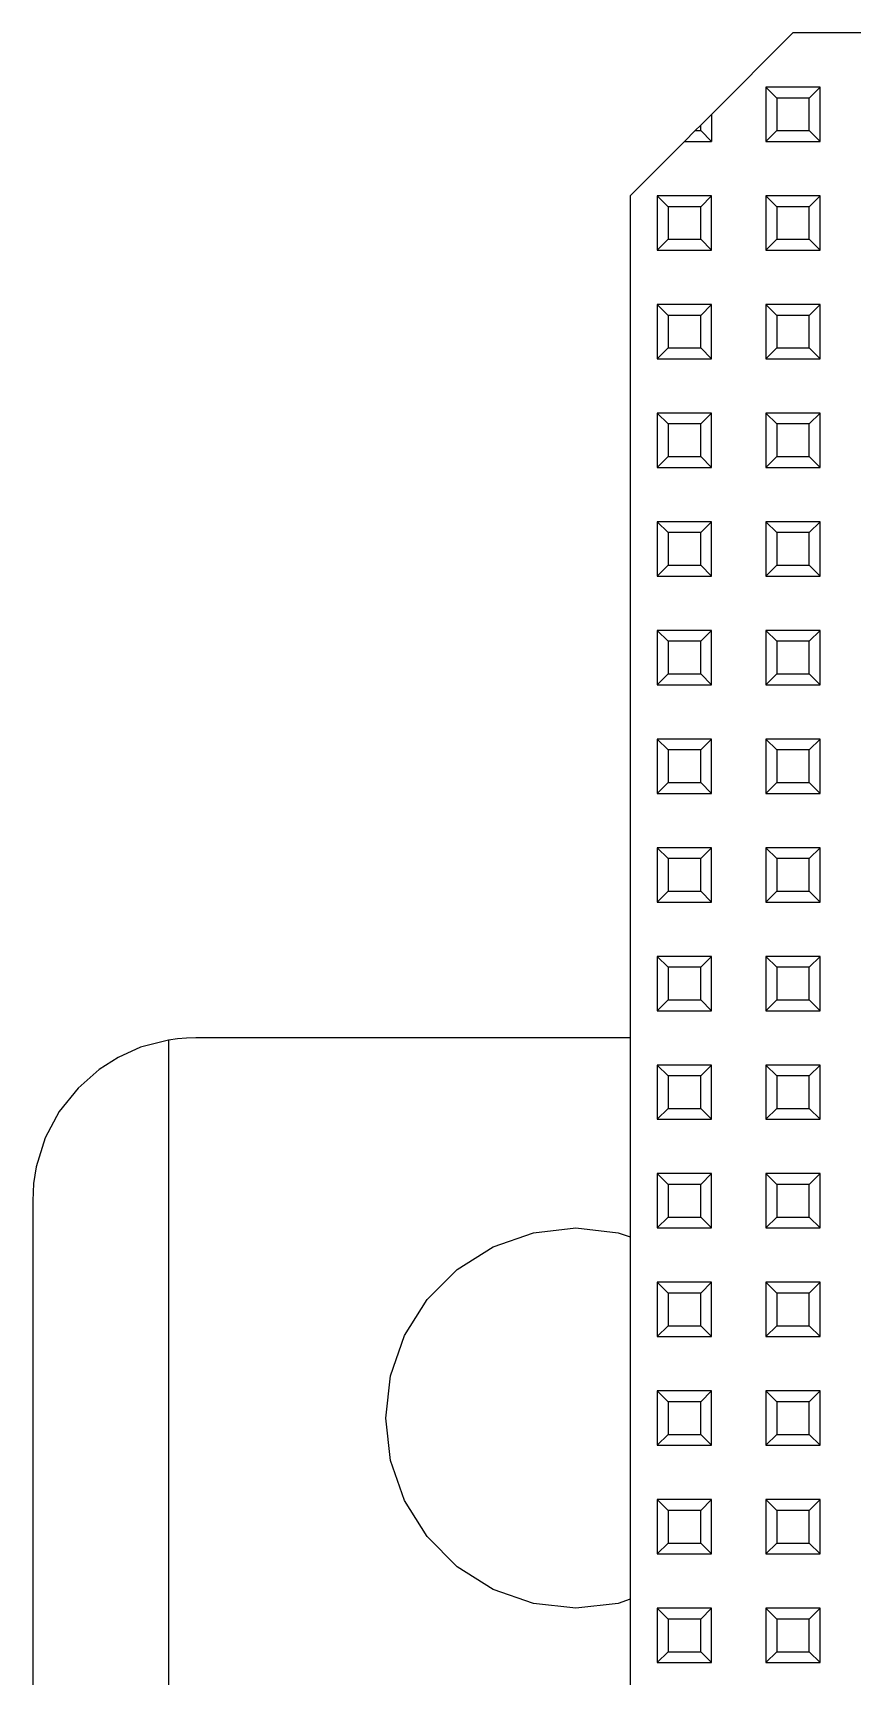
# Model space of a CAD drawing. Header units: millimetres. Extents: x 0 to 156, y 0 to 155.
# Drawn here: x 4 to 19.09, y 124.75 to 155 of the extents above; entities that cross this region are included whole.
import ezdxf

# ---------------------------------------------------------------- set-up
doc = ezdxf.new("R2010")
doc.units = ezdxf.units.MM

# ---------------------------------------------------------------- blocks, each defined once
blk = doc.blocks.new('CHINT_70dbcf6fe7c4519691b3c42ff544d895_FACE_0')
at = {"color": 7, "linetype": 'CONTINUOUS', "true_color": 0x40d9ff}
for p, q in [((17.7, 153.8), (17.5, 154)), ((17.5, 154), (17.5, 153)), ((18.5, 154), (17.5, 154)), ((18.3, 153.8), (18.5, 154)), ((18.5, 153), (18.5, 154)), ((17.7, 153.8), (17.7, 153.2)), ((18.3, 153.8), (17.7, 153.8)), ((18.3, 153.2), (18.3, 153.8)), ((16.3, 153.3), (16.2, 153.2)), ((16.2, 153.2), (16.3, 153.2)), ((16.3, 153.2), (16.3, 153.3)), ((16.3, 153.2), (16.5, 153)), ((17.7, 153.2), (17.5, 153)), ((17.7, 153.2), (18.3, 153.2)), ((18.3, 153.2), (18.5, 153)), ((17.5, 153), (18.5, 153)), ((15.7, 151.8), (15.5, 152)), ((15.5, 152), (15.5, 151)), ((16.5, 152), (15.5, 152)), ((16.3, 151.8), (16.5, 152)), ((16.5, 151), (16.5, 152)), ((17.7, 151.8), (17.5, 152)), ((17.5, 152), (17.5, 151)), ((18.5, 152), (17.5, 152)), ((18.3, 151.8), (18.5, 152)), ((18.5, 151), (18.5, 152)), ((15.7, 151.8), (15.7, 151.2)), ((16.3, 151.8), (15.7, 151.8)), ((16.3, 151.2), (16.3, 151.8)), ((17.7, 151.8), (17.7, 151.2)), ((18.3, 151.8), (17.7, 151.8)), ((18.3, 151.2), (18.3, 151.8)), ((15.7, 151.2), (15.5, 151)), ((15.5, 151), (16.5, 151)), ((15.7, 151.2), (16.3, 151.2)), ((16.3, 151.2), (16.5, 151)), ((17.7, 151.2), (17.5, 151)), ((17.5, 151), (18.5, 151)), ((17.7, 151.2), (18.3, 151.2)), ((18.3, 151.2), (18.5, 151)), ((15.7, 149.8), (15.5, 150)), ((15.5, 150), (15.5, 149)), ((16.5, 150), (15.5, 150)), ((15.7, 149.8), (15.7, 149.2)), ((16.3, 149.8), (15.7, 149.8)), ((16.3, 149.8), (16.5, 150)), ((16.3, 149.2), (16.3, 149.8)), ((16.5, 149), (16.5, 150)), ((17.7, 149.8), (17.5, 150)), ((17.5, 150), (17.5, 149)), ((18.5, 150), (17.5, 150)), ((17.7, 149.8), (17.7, 149.2)), ((18.3, 149.8), (17.7, 149.8)), ((18.3, 149.8), (18.5, 150)), ((18.3, 149.2), (18.3, 149.8)), ((18.5, 149), (18.5, 150)), ((15.7, 149.2), (15.5, 149)), ((15.7, 149.2), (16.3, 149.2)), ((16.3, 149.2), (16.5, 149)), ((17.7, 149.2), (17.5, 149)), ((17.7, 149.2), (18.3, 149.2)), ((18.3, 149.2), (18.5, 149)), ((15.5, 149), (16.5, 149)), ((17.5, 149), (18.5, 149)), ((15.7, 147.8), (15.5, 148)), ((15.5, 148), (15.5, 147)), ((16.5, 148), (15.5, 148)), ((16.3, 147.8), (16.5, 148)), ((16.5, 147), (16.5, 148)), ((17.7, 147.8), (17.5, 148)), ((17.5, 148), (17.5, 147)), ((18.5, 148), (17.5, 148)), ((18.3, 147.8), (18.5, 148)), ((18.5, 147), (18.5, 148)), ((15.7, 147.8), (15.7, 147.2)), ((16.3, 147.8), (15.7, 147.8)), ((16.3, 147.2), (16.3, 147.8)), ((17.7, 147.8), (17.7, 147.2)), ((18.3, 147.8), (17.7, 147.8)), ((18.3, 147.2), (18.3, 147.8)), ((15.7, 147.2), (15.5, 147)), ((15.7, 147.2), (16.3, 147.2)), ((16.3, 147.2), (16.5, 147)), ((17.7, 147.2), (17.5, 147)), ((17.7, 147.2), (18.3, 147.2)), ((18.3, 147.2), (18.5, 147)), ((15.5, 147), (16.5, 147)), ((17.5, 147), (18.5, 147)), ((15.7, 145.8), (15.5, 146)), ((15.5, 146), (15.5, 145)), ((16.5, 146), (15.5, 146)), ((16.3, 145.8), (16.5, 146)), ((16.5, 145), (16.5, 146)), ((17.7, 145.8), (17.5, 146)), ((17.5, 146), (17.5, 145)), ((18.5, 146), (17.5, 146)), ((18.3, 145.8), (18.5, 146)), ((18.5, 145), (18.5, 146)), ((15.7, 145.8), (15.7, 145.2)), ((16.3, 145.8), (15.7, 145.8)), ((16.3, 145.2), (16.3, 145.8)), ((17.7, 145.8), (17.7, 145.2)), ((18.3, 145.8), (17.7, 145.8)), ((18.3, 145.2), (18.3, 145.8)), ((15.7, 145.2), (15.5, 145)), ((15.7, 145.2), (16.3, 145.2)), ((16.3, 145.2), (16.5, 145)), ((17.7, 145.2), (17.5, 145)), ((17.7, 145.2), (18.3, 145.2)), ((18.3, 145.2), (18.5, 145)), ((15.5, 145), (16.5, 145)), ((17.5, 145), (18.5, 145)), ((15.7, 143.8), (15.5, 144)), ((15.5, 144), (15.5, 143)), ((16.5, 144), (15.5, 144)), ((16.3, 143.8), (16.5, 144)), ((16.5, 143), (16.5, 144)), ((17.7, 143.8), (17.5, 144)), ((17.5, 144), (17.5, 143)), ((18.5, 144), (17.5, 144)), ((18.3, 143.8), (18.5, 144)), ((18.5, 143), (18.5, 144)), ((15.7, 143.8), (15.7, 143.2)), ((16.3, 143.8), (15.7, 143.8)), ((16.3, 143.2), (16.3, 143.8)), ((17.7, 143.8), (17.7, 143.2)), ((18.3, 143.8), (17.7, 143.8)), ((18.3, 143.2), (18.3, 143.8)), ((15.7, 143.2), (15.5, 143)), ((15.7, 143.2), (16.3, 143.2)), ((16.3, 143.2), (16.5, 143)), ((17.7, 143.2), (17.5, 143)), ((17.7, 143.2), (18.3, 143.2)), ((18.3, 143.2), (18.5, 143)), ((15.5, 143), (16.5, 143)), ((17.5, 143), (18.5, 143)), ((15.7, 141.8), (15.5, 142)), ((15.5, 142), (15.5, 141)), ((16.5, 142), (15.5, 142)), ((16.3, 141.8), (16.5, 142)), ((16.5, 141), (16.5, 142)), ((17.7, 141.8), (17.5, 142)), ((17.5, 142), (17.5, 141)), ((18.5, 142), (17.5, 142)), ((18.3, 141.8), (18.5, 142)), ((18.5, 141), (18.5, 142)), ((15.7, 141.8), (15.7, 141.2)), ((16.3, 141.8), (15.7, 141.8)), ((16.3, 141.2), (16.3, 141.8)), ((17.7, 141.8), (17.7, 141.2)), ((18.3, 141.8), (17.7, 141.8)), ((18.3, 141.2), (18.3, 141.8)), ((15.7, 141.2), (15.5, 141)), ((15.5, 141), (16.5, 141)), ((15.7, 141.2), (16.3, 141.2)), ((16.3, 141.2), (16.5, 141)), ((17.7, 141.2), (17.5, 141)), ((17.5, 141), (18.5, 141)), ((17.7, 141.2), (18.3, 141.2)), ((18.3, 141.2), (18.5, 141)), ((15.7, 139.8), (15.5, 140)), ((15.5, 140), (15.5, 139)), ((16.5, 140), (15.5, 140)), ((15.7, 139.8), (15.7, 139.2)), ((16.3, 139.8), (15.7, 139.8)), ((16.3, 139.8), (16.5, 140)), ((16.3, 139.2), (16.3, 139.8)), ((16.5, 139), (16.5, 140)), ((17.7, 139.8), (17.5, 140)), ((17.5, 140), (17.5, 139)), ((18.5, 140), (17.5, 140)), ((17.7, 139.8), (17.7, 139.2)), ((18.3, 139.8), (17.7, 139.8)), ((18.3, 139.8), (18.5, 140)), ((18.3, 139.2), (18.3, 139.8)), ((18.5, 139), (18.5, 140)), ((15.7, 139.2), (15.5, 139)), ((15.7, 139.2), (16.3, 139.2)), ((16.3, 139.2), (16.5, 139)), ((17.7, 139.2), (17.5, 139)), ((17.7, 139.2), (18.3, 139.2)), ((18.3, 139.2), (18.5, 139)), ((15.5, 139), (16.5, 139)), ((17.5, 139), (18.5, 139)), ((15.7, 137.8), (15.5, 138)), ((15.5, 138), (15.5, 137)), ((16.5, 138), (15.5, 138)), ((16.3, 137.8), (16.5, 138)), ((16.5, 137), (16.5, 138)), ((17.7, 137.8), (17.5, 138)), ((17.5, 138), (17.5, 137)), ((18.5, 138), (17.5, 138)), ((18.3, 137.8), (18.5, 138)), ((18.5, 137), (18.5, 138)), ((15.7, 137.8), (15.7, 137.2)), ((16.3, 137.8), (15.7, 137.8)), ((16.3, 137.2), (16.3, 137.8)), ((17.7, 137.8), (17.7, 137.2)), ((18.3, 137.8), (17.7, 137.8)), ((18.3, 137.2), (18.3, 137.8)), ((15.7, 137.2), (15.5, 137)), ((15.7, 137.2), (16.3, 137.2)), ((16.3, 137.2), (16.5, 137)), ((17.7, 137.2), (17.5, 137)), ((17.7, 137.2), (18.3, 137.2)), ((18.3, 137.2), (18.5, 137)), ((15.5, 137), (16.5, 137)), ((17.5, 137), (18.5, 137)), ((6.5, 136.458), (6.5, 120.5)), ((15.7, 135.8), (15.5, 136)), ((15.5, 136), (15.5, 135)), ((16.5, 136), (15.5, 136)), ((16.3, 135.8), (16.5, 136)), ((16.5, 135), (16.5, 136)), ((17.7, 135.8), (17.5, 136)), ((17.5, 136), (17.5, 135)), ((18.5, 136), (17.5, 136)), ((18.3, 135.8), (18.5, 136)), ((18.5, 135), (18.5, 136)), ((15.7, 135.8), (15.7, 135.2)), ((16.3, 135.8), (15.7, 135.8)), ((16.3, 135.2), (16.3, 135.8)), ((17.7, 135.8), (17.7, 135.2)), ((18.3, 135.8), (17.7, 135.8)), ((18.3, 135.2), (18.3, 135.8)), ((15.7, 135.2), (15.5, 135)), ((15.5, 135), (16.5, 135)), ((15.7, 135.2), (16.3, 135.2)), ((16.3, 135.2), (16.5, 135)), ((17.7, 135.2), (17.5, 135)), ((17.5, 135), (18.5, 135)), ((17.7, 135.2), (18.3, 135.2)), ((18.3, 135.2), (18.5, 135)), ((15.7, 133.8), (15.5, 134)), ((15.5, 134), (15.5, 133)), ((16.5, 134), (15.5, 134)), ((15.7, 133.8), (15.7, 133.2)), ((16.3, 133.8), (15.7, 133.8)), ((16.3, 133.8), (16.5, 134)), ((16.3, 133.2), (16.3, 133.8)), ((16.5, 133), (16.5, 134)), ((17.7, 133.8), (17.5, 134)), ((17.5, 134), (17.5, 133)), ((18.5, 134), (17.5, 134)), ((17.7, 133.8), (17.7, 133.2)), ((18.3, 133.8), (17.7, 133.8)), ((18.3, 133.8), (18.5, 134)), ((18.3, 133.2), (18.3, 133.8)), ((18.5, 133), (18.5, 134)), ((15.7, 133.2), (15.5, 133)), ((15.7, 133.2), (16.3, 133.2)), ((16.3, 133.2), (16.5, 133)), ((17.7, 133.2), (17.5, 133)), ((17.7, 133.2), (18.3, 133.2)), ((18.3, 133.2), (18.5, 133)), ((15.5, 133), (16.5, 133)), ((17.5, 133), (18.5, 133)), ((15.7, 131.8), (15.5, 132)), ((15.5, 132), (15.5, 131)), ((16.5, 132), (15.5, 132)), ((16.3, 131.8), (16.5, 132)), ((16.5, 131), (16.5, 132)), ((17.7, 131.8), (17.5, 132)), ((17.5, 132), (17.5, 131)), ((18.5, 132), (17.5, 132)), ((18.3, 131.8), (18.5, 132)), ((18.5, 131), (18.5, 132)), ((15.7, 131.8), (15.7, 131.2)), ((16.3, 131.8), (15.7, 131.8)), ((16.3, 131.2), (16.3, 131.8)), ((17.7, 131.8), (17.7, 131.2)), ((18.3, 131.8), (17.7, 131.8)), ((18.3, 131.2), (18.3, 131.8)), ((15.7, 131.2), (15.5, 131)), ((15.5, 131), (16.5, 131)), ((15.7, 131.2), (16.3, 131.2)), ((16.3, 131.2), (16.5, 131)), ((17.7, 131.2), (17.5, 131)), ((17.5, 131), (18.5, 131)), ((17.7, 131.2), (18.3, 131.2)), ((18.3, 131.2), (18.5, 131)), ((15.7, 129.8), (15.5, 130)), ((15.5, 130), (15.5, 129)), ((16.5, 130), (15.5, 130)), ((15.7, 129.8), (15.7, 129.2)), ((16.3, 129.8), (15.7, 129.8)), ((16.3, 129.8), (16.5, 130)), ((16.3, 129.2), (16.3, 129.8)), ((16.5, 129), (16.5, 130)), ((17.7, 129.8), (17.5, 130)), ((17.5, 130), (17.5, 129)), ((18.5, 130), (17.5, 130)), ((17.7, 129.8), (17.7, 129.2)), ((18.3, 129.8), (17.7, 129.8)), ((18.3, 129.8), (18.5, 130)), ((18.3, 129.2), (18.3, 129.8)), ((18.5, 129), (18.5, 130)), ((15.7, 129.2), (15.5, 129)), ((15.7, 129.2), (16.3, 129.2)), ((16.3, 129.2), (16.5, 129)), ((17.7, 129.2), (17.5, 129)), ((17.7, 129.2), (18.3, 129.2)), ((18.3, 129.2), (18.5, 129)), ((15.5, 129), (16.5, 129)), ((17.5, 129), (18.5, 129)), ((15.7, 127.8), (15.5, 128)), ((15.5, 128), (15.5, 127)), ((16.5, 128), (15.5, 128)), ((16.3, 127.8), (16.5, 128)), ((16.5, 127), (16.5, 128)), ((17.7, 127.8), (17.5, 128)), ((17.5, 128), (17.5, 127)), ((18.5, 128), (17.5, 128)), ((18.3, 127.8), (18.5, 128)), ((18.5, 127), (18.5, 128)), ((15.7, 127.8), (15.7, 127.2)), ((16.3, 127.8), (15.7, 127.8)), ((16.3, 127.2), (16.3, 127.8)), ((17.7, 127.8), (17.7, 127.2)), ((18.3, 127.8), (17.7, 127.8)), ((18.3, 127.2), (18.3, 127.8)), ((15.7, 127.2), (15.5, 127)), ((15.7, 127.2), (16.3, 127.2)), ((16.3, 127.2), (16.5, 127)), ((17.7, 127.2), (17.5, 127)), ((17.7, 127.2), (18.3, 127.2)), ((18.3, 127.2), (18.5, 127)), ((15.5, 127), (16.5, 127)), ((17.5, 127), (18.5, 127)), ((15.7, 125.8), (15.5, 126)), ((15.5, 126), (15.5, 125)), ((16.5, 126), (15.5, 126)), ((16.3, 125.8), (16.5, 126)), ((16.5, 125), (16.5, 126)), ((17.7, 125.8), (17.5, 126)), ((17.5, 126), (17.5, 125)), ((18.5, 126), (17.5, 126)), ((18.3, 125.8), (18.5, 126)), ((18.5, 125), (18.5, 126)), ((15.7, 125.8), (15.7, 125.2)), ((16.3, 125.8), (15.7, 125.8)), ((16.3, 125.2), (16.3, 125.8)), ((17.7, 125.8), (17.7, 125.2)), ((18.3, 125.8), (17.7, 125.8)), ((18.3, 125.2), (18.3, 125.8)), ((15.7, 125.2), (15.5, 125)), ((15.5, 125), (16.5, 125)), ((15.7, 125.2), (16.3, 125.2)), ((16.3, 125.2), (16.5, 125)), ((17.7, 125.2), (17.5, 125)), ((17.5, 125), (18.5, 125)), ((17.7, 125.2), (18.3, 125.2)), ((18.3, 125.2), (18.5, 125))]:
    blk.add_line(p, q, dxfattribs=at)
for points in [[(43.5, 153.5), (42, 155), (18, 155), (16.5, 153.5)], [(16.3, 153.3), (16.5, 153.5), (16.5, 153)], [(16.2, 153.2), (16, 153), (16.5, 153)], [(16, 153), (15, 152), (15, 122.5)], [(6.5, 136.458), (5.985, 136.327), (5.57, 136.141), (5.223, 135.916), (4.835, 135.575), (4.487, 135.142), (4.226, 134.66), (4.061, 134.125), (4.015, 133.821), (4, 133.5), (4, 120.5)], [(15, 136.5), (7, 136.5), (6.833, 136.495), (6.666, 136.481), (6.5, 136.458)], [(15, 126.165), (14.779, 126.088), (14, 126), (13.221, 126.088), (12.481, 126.347), (11.818, 126.764), (11.264, 127.318), (10.847, 127.981), (10.588, 128.721), (10.5, 129.5), (10.588, 130.279), (10.847, 131.019), (11.264, 131.682), (11.818, 132.236), (12.481, 132.653), (13.221, 132.912), (14, 133), (14.779, 132.912), (15, 132.835)]]:
    blk.add_lwpolyline(points, dxfattribs=at)
blk = doc.blocks.new('CHINT_70dbcf6fe7c4519691b3c42ff544d895')
at = {"true_color": 0x40d9ff}
blk.add_blockref('CHINT_70dbcf6fe7c4519691b3c42ff544d895_FACE_0', (0, 0), dxfattribs=at)

msp = doc.modelspace()

# ---------------------------------------------------------------- block references
at = {"true_color": 0x40d9ff}
msp.add_blockref('CHINT_70dbcf6fe7c4519691b3c42ff544d895', (0, 0), dxfattribs=at)

doc.saveas('drawing.dxf')
